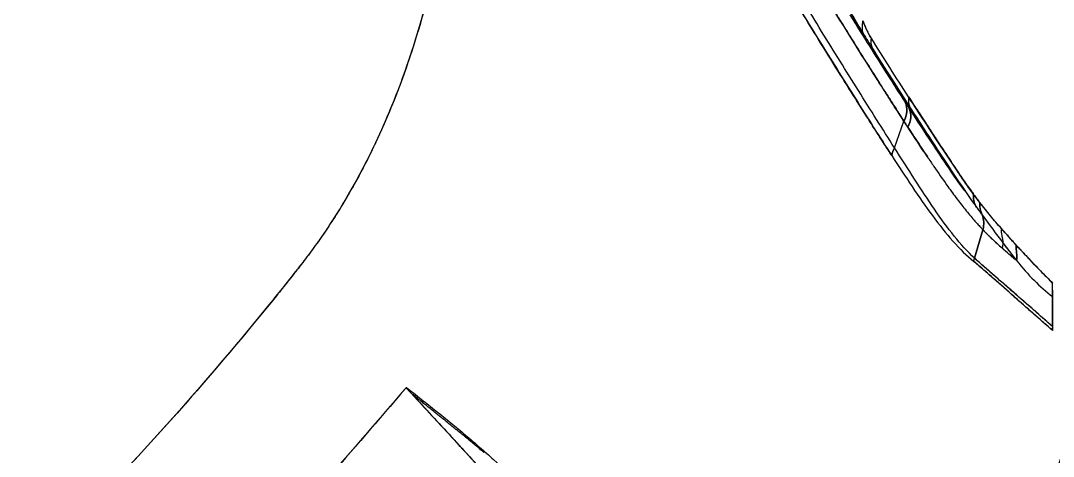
# Model space of a CAD drawing. Extents: x 956 to 1028, y 499 to 635.
# Drawn here: x 1009.29 to 1020.4, y 531.48 to 536.16 of the extents above; entities that cross this region are included whole.
import ezdxf

# ---------------------------------------------------------------- set-up
doc = ezdxf.new("R2010")
doc.units = 0
doc.header["$MEASUREMENT"] = 0
doc.layers.add('1', color=4, linetype='Continuous')

# ---------------------------------------------------------------- blocks, each defined once
blk = doc.blocks.new('2026 SX')
at = {"layer": '1', "color": 3}
for p, q in [((62.961, 23.001), (62.949, 22.994)), ((62.961, 23.001), (62.949, 22.994)), ((62.793, 22.569), (62.893, 22.858)), ((62.793, 22.569), (62.893, 22.858)), ((63.653, 21.383), (63.743, 21.689)), ((63.743, 21.689), (63.653, 21.383)), ((63.958, 21.546), (64.101, 21.362)), ((64.492, 20.646), (64.493, 20.969))]:
    blk.add_line(p, q, dxfattribs=at)
at = {"layer": '1', "color": 3, "flags": 128}
blk.add_lwpolyline([(57.538, 19.988), (57.539, 19.99), (57.541, 19.992)], dxfattribs=at)
at = {"layer": '1', "color": 3}
for points, knots in [([(58.457, 29.596), (58.411, 29.079), (58.364, 28.561), (58.295, 27.784), (58.271, 27.525), (58.237, 27.137), (58.225, 27.007), (58.2, 26.748), (58.186, 26.619), (58.144, 26.23), (58.111, 25.972), (58.035, 25.455), (57.991, 25.196), (57.889, 24.681), (57.831, 24.425), (57.696, 23.915), (57.619, 23.661), (57.443, 23.16), (57.343, 22.913), (57.175, 22.549), (57.115, 22.429), (56.99, 22.192), (56.923, 22.076), (56.819, 21.903), (56.783, 21.846), (56.71, 21.733), (56.673, 21.677), (56.596, 21.566), (56.557, 21.511), (56.477, 21.403), (56.436, 21.349), (56.353, 21.243), (56.311, 21.19), (56.227, 21.084), (56.185, 21.031), (56.058, 20.874), (55.972, 20.769), (55.199, 19.831), (54.471, 19.029), (52.94, 17.499), (52.139, 16.77), (51.2, 15.996), (51.095, 15.911), (50.938, 15.784), (50.885, 15.742), (50.779, 15.658), (50.726, 15.616), (50.62, 15.532), (50.566, 15.491), (50.457, 15.411), (50.402, 15.372), (50.236, 15.257), (50.123, 15.184), (49.778, 14.974), (49.54, 14.849), (49.054, 14.624), (48.807, 14.524), (48.305, 14.348), (48.052, 14.271), (47.541, 14.135), (47.284, 14.077), (46.768, 13.975), (46.51, 13.932), (45.992, 13.855), (45.733, 13.823), (45.344, 13.78), (45.214, 13.767), (44.955, 13.742), (44.825, 13.73), (44.436, 13.695), (44.177, 13.672), (43.399, 13.602), (42.88, 13.556), (42.362, 13.509)], [0, 0, 0, 0, 0.0625, 0.0625, 0.09375, 0.09375, 0.109375, 0.109375, 0.125, 0.125, 0.15625, 0.15625, 0.1875, 0.1875, 0.21875, 0.21875, 0.25, 0.25, 0.28125, 0.28125, 0.296875, 0.296875, 0.3125, 0.3125, 0.320313, 0.320313, 0.328125, 0.328125, 0.335938, 0.335938, 0.34375, 0.34375, 0.351563, 0.351563, 0.359375, 0.359375, 0.375, 0.375, 0.5, 0.5, 0.625, 0.625, 0.640625, 0.640625, 0.648438, 0.648438, 0.65625, 0.65625, 0.664063, 0.664063, 0.671875, 0.671875, 0.6875, 0.6875, 0.71875, 0.71875, 0.75, 0.75, 0.78125, 0.78125, 0.8125, 0.8125, 0.84375, 0.84375, 0.875, 0.875, 0.890625, 0.890625, 0.90625, 0.90625, 0.9375, 0.9375, 1, 1, 1, 1]), ([(58.457, 29.596), (58.437, 29.375), (58.418, 29.155), (58.388, 28.822), (58.378, 28.71), (58.363, 28.543), (58.358, 28.487), (58.347, 28.374), (58.342, 28.318), (58.317, 28.036), (58.297, 27.814), (58.275, 27.562), (58.27, 27.513), (58.264, 27.442), (58.262, 27.419), (58.258, 27.372), (58.253, 27.324), (58.248, 27.268), (58.244, 27.222), (58.243, 27.206), (58.24, 27.172), (58.238, 27.154), (58.23, 27.061), (58.222, 26.974), (58.209, 26.841), (58.204, 26.796), (58.195, 26.706), (58.182, 26.572), (58.167, 26.439), (58.136, 26.172), (58.113, 25.996), (58.039, 25.469), (57.98, 25.123), (57.837, 24.444), (57.754, 24.112), (57.556, 23.465), (57.442, 23.15), (57.244, 22.695), (57.174, 22.546), (57.023, 22.253), (56.943, 22.109), (56.817, 21.9), (56.774, 21.831), (56.706, 21.728), (56.684, 21.693), (56.637, 21.625), (56.613, 21.59), (56.565, 21.523), (56.541, 21.49), (56.506, 21.442), (56.495, 21.427), (56.476, 21.402), (56.47, 21.394), (56.456, 21.376), (56.449, 21.366), (56.434, 21.347), (56.427, 21.338), (56.414, 21.321), (56.408, 21.314), (56.398, 21.301), (56.394, 21.295), (56.387, 21.286), (56.384, 21.283), (56.37, 21.264), (56.358, 21.249), (56.3, 21.176), (56.253, 21.116), (56.158, 20.998), (56.111, 20.939), (55.969, 20.765), (55.875, 20.65), (55.402, 20.083), (55.026, 19.655), (54.282, 18.849), (53.915, 18.47), (53.196, 17.76), (52.844, 17.428), (52.16, 16.808), (51.828, 16.52), (51.428, 16.185), (51.349, 16.119), (51.231, 16.022), (51.192, 15.99), (51.114, 15.926), (51.074, 15.894), (50.957, 15.8), (50.88, 15.738), (50.799, 15.674), (50.79, 15.667), (50.773, 15.653), (50.764, 15.646), (50.746, 15.632), (50.737, 15.625), (50.718, 15.61), (50.708, 15.602), (50.685, 15.583), (50.671, 15.573), (50.641, 15.549), (50.624, 15.536), (50.588, 15.508), (50.569, 15.494), (50.53, 15.465), (50.51, 15.45), (50.45, 15.406), (50.409, 15.377), (50.327, 15.32), (50.287, 15.292), (50.165, 15.211), (50.083, 15.159), (49.838, 15.011), (49.673, 14.921), (49.178, 14.673), (48.848, 14.537), (48.357, 14.367), (48.194, 14.315), (47.871, 14.222), (47.711, 14.18), (47.394, 14.103), (47.237, 14.069), (46.926, 14.006), (46.773, 13.978), (46.472, 13.927), (46.324, 13.904), (46.034, 13.862), (45.892, 13.844), (45.681, 13.818), (45.611, 13.81), (45.506, 13.798), (45.471, 13.794), (45.401, 13.786), (45.366, 13.783), (45.192, 13.765), (45.059, 13.751), (44.917, 13.738), (44.89, 13.736), (44.84, 13.731), (44.816, 13.729), (44.772, 13.725), (44.75, 13.723), (44.71, 13.72), (44.69, 13.718), (44.592, 13.709), (44.52, 13.703), (44.383, 13.69), (44.317, 13.685), (44.189, 13.673), (44.127, 13.667), (43.942, 13.651), (43.825, 13.64), (43.603, 13.621), (43.499, 13.612), (43.206, 13.587), (43.037, 13.573), (42.612, 13.538), (42.436, 13.523), (42.367, 13.517)], [0, 0, 0, 0, 0.015625, 0.015625, 0.023437, 0.023437, 0.027344, 0.027344, 0.03125, 0.03125, 0.046875, 0.046875, 0.050781, 0.050781, 0.052734, 0.052734, 0.054687, 0.056641, 0.056641, 0.057617, 0.057617, 0.058594, 0.058594, 0.0625, 0.0625, 0.064453, 0.064453, 0.066406, 0.070312, 0.070312, 0.078125, 0.078125, 0.09375, 0.09375, 0.109375, 0.109375, 0.125, 0.125, 0.132812, 0.132812, 0.140625, 0.140625, 0.144531, 0.144531, 0.146484, 0.146484, 0.148437, 0.148437, 0.150391, 0.150391, 0.151367, 0.151367, 0.151855, 0.151855, 0.152344, 0.152344, 0.152832, 0.152832, 0.15332, 0.15332, 0.153809, 0.153809, 0.154297, 0.154297, 0.15625, 0.15625, 0.164062, 0.164062, 0.171875, 0.171875, 0.1875, 0.1875, 0.25, 0.25, 0.3125, 0.3125, 0.375, 0.375, 0.4375, 0.4375, 0.453125, 0.453125, 0.460938, 0.460938, 0.46875, 0.46875, 0.484375, 0.484375, 0.486328, 0.486328, 0.488281, 0.488281, 0.490234, 0.490234, 0.492188, 0.492188, 0.494141, 0.494141, 0.496094, 0.496094, 0.498047, 0.498047, 0.5, 0.5, 0.503906, 0.503906, 0.507813, 0.507813, 0.515625, 0.515625, 0.53125, 0.53125, 0.5625, 0.5625, 0.578125, 0.578125, 0.59375, 0.59375, 0.609375, 0.609375, 0.625, 0.625, 0.640625, 0.640625, 0.65625, 0.65625, 0.664063, 0.664063, 0.667969, 0.667969, 0.671875, 0.671875, 0.6875, 0.6875, 0.691406, 0.691406, 0.695313, 0.695313, 0.699219, 0.699219, 0.703125, 0.703125, 0.71875, 0.71875, 0.734375, 0.734375, 0.75, 0.75, 0.78125, 0.78125, 0.8125, 0.8125, 0.875, 0.875, 1, 1, 1, 1]), ([(62.893, 22.858), (62.88, 22.877), (62.852, 22.921), (62.804, 22.995), (62.747, 23.084), (62.68, 23.189), (62.603, 23.31), (62.48, 23.504), (62.325, 23.751), (62.166, 24.008), (62.041, 24.21), (61.938, 24.376), (61.832, 24.549), (61.722, 24.728), (61.608, 24.913), (61.49, 25.106), (61.41, 25.237), (61.37, 25.303)], [0, 0, 0, 0, 0.025431, 0.057356, 0.095776, 0.140689, 0.192097, 0.25, 0.385576, 0.5, 0.564742, 0.631711, 0.700908, 0.772334, 0.845991, 0.921879, 1, 1, 1, 1]), ([(61.37, 25.303), (61.385, 25.279), (61.417, 25.226), (61.482, 25.12), (61.597, 24.932), (61.778, 24.636), (61.97, 24.324), (62.161, 24.016), (62.33, 23.743), (62.487, 23.492), (62.601, 23.313), (62.664, 23.215), (62.729, 23.113), (62.803, 22.998), (62.865, 22.901), (62.893, 22.858)], [0, 0, 0, 0, 0.02849, 0.0625, 0.124999, 0.249999, 0.41465, 0.499998, 0.625, 0.75, 0.812498, 0.851949, 0.874998, 0.943205, 1, 1, 1, 1]), ([(62.793, 22.569), (62.665, 22.771), (62.535, 22.976), (62.273, 23.395), (62.141, 23.607), (61.876, 24.038), (61.743, 24.256), (61.474, 24.696), (61.339, 24.918), (61.203, 25.143)], [0, 0, 0, 0, 0.25, 0.25, 0.5, 0.5, 0.75, 0.75, 1, 1, 1, 1]), ([(62.763, 22.486), (62.75, 22.506), (62.724, 22.546), (62.684, 22.607), (62.645, 22.667), (62.607, 22.728), (62.549, 22.819), (62.47, 22.942), (62.343, 23.143), (62.178, 23.408), (61.984, 23.72), (61.781, 24.052), (61.612, 24.327), (61.471, 24.559), (61.368, 24.727), (61.267, 24.892), (61.201, 25.002), (61.168, 25.056)], [0, 0, 0, 0, 0.025234, 0.050354, 0.075356, 0.100239, 0.125, 0.18622, 0.25, 0.367625, 0.5, 0.615129, 0.75, 0.81445, 0.877598, 0.939447, 1, 1, 1, 1]), ([(61.168, 25.056), (61.304, 24.832), (61.439, 24.61), (61.709, 24.169), (61.842, 23.951), (62.108, 23.52), (62.24, 23.308), (62.503, 22.89), (62.633, 22.685), (62.763, 22.486)], [0, 0, 0, 0, 0.25, 0.25, 0.5, 0.5, 0.75, 0.75, 1, 1, 1, 1]), ([(62.452, 23.805), (62.448, 23.812), (62.44, 23.825), (62.427, 23.846), (62.414, 23.867), (62.402, 23.889), (62.389, 23.91), (62.376, 23.932), (62.362, 23.955), (62.349, 23.977), (62.335, 24), (62.322, 24.023), (62.308, 24.047), (62.294, 24.071), (62.28, 24.095), (62.266, 24.119), (62.252, 24.144), (62.237, 24.169), (62.223, 24.194), (62.213, 24.211), (62.208, 24.22)], [0, 0, 0, 0, 0.054982, 0.109999, 0.165056, 0.220161, 0.275318, 0.330534, 0.385816, 0.441169, 0.4966, 0.552115, 0.60772, 0.663421, 0.719225, 0.775138, 0.831165, 0.887314, 0.94359, 1, 1, 1, 1]), ([(62.208, 24.22), (62.251, 24.144), (62.294, 24.071), (62.375, 23.932), (62.414, 23.867), (62.452, 23.805)], [0, 0, 0, 0, 0.5, 0.5, 1, 1, 1, 1]), ([(62.312, 24.001), (62.329, 23.974), (62.363, 23.919), (62.414, 23.837), (62.465, 23.757), (62.515, 23.676), (62.565, 23.597), (62.615, 23.518), (62.664, 23.44), (62.713, 23.362), (62.762, 23.285), (62.811, 23.209), (62.859, 23.134), (62.891, 23.084), (62.907, 23.059)], [0, 0, 0, 0, 0.0850017, 0.1696996, 0.2540936, 0.3381835, 0.4219693, 0.5054512, 0.5886295, 0.6715048, 0.754078, 0.8363505, 0.9183237, 1, 1, 1, 1]), ([(62.312, 24.001), (62.412, 23.84), (62.512, 23.68), (62.711, 23.366), (62.809, 23.211), (62.907, 23.059)], [0, 0, 0, 0, 0.5, 0.5, 1, 1, 1, 1]), ([(62.452, 23.937), (62.451, 23.933), (62.45, 23.924), (62.447, 23.91), (62.445, 23.897), (62.444, 23.884), (62.443, 23.871), (62.443, 23.857), (62.443, 23.844), (62.444, 23.831), (62.446, 23.821), (62.449, 23.812), (62.451, 23.807), (62.452, 23.805)], [0, 0, 0, 0, 0.099085, 0.198563, 0.297849, 0.396336, 0.493404, 0.588421, 0.699316, 0.793922, 0.874321, 0.942437, 1, 1, 1, 1]), ([(62.452, 23.937), (62.454, 23.932), (62.458, 23.922), (62.464, 23.907), (62.47, 23.892), (62.476, 23.877), (62.482, 23.863), (62.488, 23.849), (62.495, 23.836), (62.501, 23.823), (62.507, 23.81), (62.514, 23.798), (62.52, 23.786), (62.527, 23.775), (62.533, 23.764), (62.538, 23.756), (62.54, 23.753)], [0, 0, 0, 0, 0.072668, 0.14506, 0.217197, 0.289099, 0.360788, 0.432286, 0.503614, 0.574793, 0.645847, 0.716797, 0.787665, 0.858474, 0.929244, 1, 1, 1, 1]), ([(62.54, 23.753), (62.524, 23.778), (62.509, 23.806), (62.48, 23.868), (62.466, 23.901), (62.452, 23.937)], [0, 0, 0, 0, 0.5, 0.5, 1, 1, 1, 1]), ([(62.944, 23.118), (62.96, 23.094), (62.99, 23.048), (63.034, 22.979), (63.078, 22.912), (63.136, 22.823), (63.208, 22.712), (63.298, 22.575), (63.386, 22.443), (63.459, 22.334), (63.514, 22.253), (63.553, 22.196), (63.587, 22.148), (63.616, 22.107), (63.635, 22.081), (63.644, 22.069)], [0, 0, 0, 0, 0.064433, 0.127579, 0.189437, 0.250005, 0.374788, 0.499996, 0.636106, 0.750004, 0.815505, 0.875005, 0.919046, 0.960711, 1, 1, 1, 1]), ([(63.644, 22.069), (63.615, 22.108), (63.586, 22.149), (63.528, 22.232), (63.499, 22.275), (63.412, 22.403), (63.354, 22.491), (63.238, 22.667), (63.179, 22.756), (63.062, 22.936), (63.003, 23.026), (62.944, 23.118)], [0, 0, 0, 0, 0.125, 0.125, 0.25, 0.25, 0.5, 0.5, 0.75, 0.75, 1, 1, 1, 1]), ([(62.893, 22.858), (62.912, 22.89), (62.923, 22.926), (62.928, 22.995), (62.922, 23.029), (62.907, 23.059)], [0, 0, 0, 0, 0.5, 0.5, 1, 1, 1, 1]), ([(62.907, 23.059), (62.922, 23.029), (62.928, 22.995), (62.923, 22.926), (62.912, 22.89), (62.893, 22.858)], [0, 0, 0, 0, 0.5, 0.5, 1, 1, 1, 1]), ([(62.961, 23.001), (63.02, 22.909), (63.079, 22.818), (63.197, 22.638), (63.256, 22.548), (63.373, 22.371), (63.431, 22.283), (63.548, 22.109), (63.607, 22.024), (63.667, 21.941)], [0, 0, 0, 0, 0.25, 0.25, 0.5, 0.5, 0.75, 0.75, 1, 1, 1, 1]), ([(62.961, 23.001), (63.02, 22.909), (63.079, 22.818), (63.197, 22.638), (63.256, 22.548), (63.373, 22.371), (63.431, 22.283), (63.548, 22.109), (63.607, 22.024), (63.667, 21.941)], [0, 0, 0, 0, 0.25, 0.25, 0.5, 0.5, 0.75, 0.75, 1, 1, 1, 1]), ([(62.935, 22.793), (62.954, 22.826), (62.965, 22.861), (62.97, 22.93), (62.964, 22.964), (62.949, 22.994)], [0, 0, 0, 0, 0.5, 0.5, 1, 1, 1, 1]), ([(62.949, 22.994), (62.964, 22.964), (62.97, 22.93), (62.965, 22.861), (62.954, 22.826), (62.935, 22.793)], [0, 0, 0, 0, 0.5, 0.5, 1, 1, 1, 1]), ([(62.949, 22.994), (63.013, 22.895), (63.142, 22.697), (63.327, 22.419), (63.463, 22.217), (63.532, 22.125), (63.546, 22.106)], [0, 0, 0, 0, 0.3065122, 0.6130104, 0.9195048, 1, 1, 1, 1]), ([(62.949, 22.994), (63.013, 22.895), (63.142, 22.697), (63.327, 22.419), (63.463, 22.217), (63.532, 22.125), (63.546, 22.106)], [0, 0, 0, 0, 0.306514, 0.613015, 0.919511, 1, 1, 1, 1]), ([(62.893, 22.858), (62.9, 22.847), (62.914, 22.825), (62.928, 22.803), (62.935, 22.793)], [0, 0, 0, 0, 0.503848, 1, 1, 1, 1]), ([(62.935, 22.793), (62.945, 22.778), (62.967, 22.744), (63.002, 22.69), (63.048, 22.621), (63.097, 22.547), (63.155, 22.46), (63.24, 22.334), (63.342, 22.186), (63.454, 22.033), (63.552, 21.906), (63.629, 21.814), (63.684, 21.752), (63.716, 21.718), (63.734, 21.698), (63.743, 21.689)], [0, 0, 0, 0, 0.0346534, 0.0765475, 0.1250026, 0.1951131, 0.2500015, 0.3333383, 0.5000142, 0.6250199, 0.7500279, 0.8750369, 0.9250403, 0.9676023, 1, 1, 1, 1]), ([(63.182, 22.421), (63.171, 22.438), (63.09, 22.554), (63.007, 22.683), (62.935, 22.793)], [0, 0, 0, 0, 0.146058, 1, 1, 1, 1]), ([(63.653, 21.383), (63.579, 21.451), (63.506, 21.531), (63.363, 21.709), (63.292, 21.806), (63.151, 22.012), (63.08, 22.12), (62.938, 22.342), (62.866, 22.455), (62.793, 22.569)], [0, 0, 0, 0, 0.25, 0.25, 0.5, 0.5, 0.75, 0.75, 1, 1, 1, 1]), ([(63.653, 21.383), (63.579, 21.451), (63.506, 21.531), (63.363, 21.709), (63.292, 21.806), (63.151, 22.012), (63.08, 22.12), (62.938, 22.342), (62.866, 22.455), (62.793, 22.569)], [0, 0, 0, 0, 0.25, 0.25, 0.5, 0.5, 0.75, 0.75, 1, 1, 1, 1]), ([(62.763, 22.486), (62.836, 22.372), (62.909, 22.261), (63.054, 22.044), (63.127, 21.939), (63.273, 21.742), (63.346, 21.65), (63.495, 21.483), (63.57, 21.409), (63.646, 21.346)], [0, 0, 0, 0, 0.25, 0.25, 0.5, 0.5, 0.75, 0.75, 1, 1, 1, 1]), ([(63.662, 21.957), (63.655, 21.972), (63.64, 22.007), (63.642, 22.046), (63.644, 22.069)], [0, 0, 0, 0, 0.4258328, 1, 1, 1, 1]), ([(63.644, 22.069), (63.649, 22.062), (63.66, 22.047), (63.676, 22.026), (63.693, 22.004), (63.704, 21.989), (63.71, 21.982)], [0, 0, 0, 0, 0.241144, 0.48819, 0.741141, 1, 1, 1, 1]), ([(63.735, 21.849), (63.729, 21.857), (63.718, 21.873), (63.7, 21.896), (63.684, 21.919), (63.673, 21.934), (63.667, 21.941)], [0, 0, 0, 0, 0.266269, 0.521682, 0.766255, 1, 1, 1, 1]), ([(63.71, 21.982), (63.717, 21.973), (63.731, 21.955), (63.752, 21.928), (63.774, 21.901), (63.796, 21.874), (63.819, 21.846), (63.842, 21.818), (63.866, 21.789), (63.891, 21.76), (63.916, 21.731), (63.933, 21.712), (63.942, 21.702)], [0, 0, 0, 0, 0.089123, 0.180662, 0.274618, 0.37099, 0.469781, 0.570989, 0.674615, 0.780659, 0.889121, 1, 1, 1, 1]), ([(63.942, 21.702), (63.903, 21.746), (63.864, 21.791), (63.787, 21.884), (63.748, 21.932), (63.71, 21.982)], [0, 0, 0, 0, 0.5, 0.5, 1, 1, 1, 1]), ([(63.735, 21.849), (63.746, 21.824), (63.752, 21.798), (63.754, 21.744), (63.751, 21.716), (63.743, 21.689)], [0, 0, 0, 0, 0.5, 0.5, 1, 1, 1, 1]), ([(63.743, 21.689), (63.751, 21.716), (63.754, 21.744), (63.752, 21.798), (63.746, 21.824), (63.735, 21.849)], [0, 0, 0, 0, 0.5, 0.5, 1, 1, 1, 1]), ([(63.949, 21.491), (63.939, 21.501), (63.918, 21.519), (63.889, 21.546), (63.861, 21.572), (63.835, 21.597), (63.81, 21.621), (63.786, 21.644), (63.764, 21.667), (63.75, 21.682), (63.743, 21.689)], [0, 0, 0, 0, 0.149254, 0.290895, 0.425288, 0.552783, 0.67371, 0.788374, 0.897054, 1, 1, 1, 1]), ([(63.743, 21.689), (63.751, 21.68), (63.768, 21.663), (63.802, 21.628), (63.845, 21.587), (63.897, 21.539), (63.932, 21.507), (63.949, 21.491)], [0, 0, 0, 0, 0.125001, 0.25, 0.499999, 0.749998, 1, 1, 1, 1]), ([(63.942, 21.702), (63.95, 21.692), (63.968, 21.672), (63.994, 21.643), (64.02, 21.613), (64.048, 21.582), (64.075, 21.552), (64.094, 21.532), (64.103, 21.521)], [0, 0, 0, 0, 0.1584152, 0.3201325, 0.4851508, 0.6534691, 0.825086, 1, 1, 1, 1]), ([(64.106, 21.356), (64.089, 21.37), (64.058, 21.396), (64.015, 21.433), (63.98, 21.464), (63.959, 21.483), (63.949, 21.491)], [0, 0, 0, 0, 0.318399, 0.589439, 0.815844, 1, 1, 1, 1]), ([(63.958, 21.546), (63.983, 21.513), (64.031, 21.45), (64.078, 21.391), (64.101, 21.362)], [0, 0, 0, 0, 0.517419, 1, 1, 1, 1]), ([(64.103, 21.521), (64.114, 21.51), (64.135, 21.487), (64.167, 21.453), (64.199, 21.418), (64.232, 21.383), (64.265, 21.348), (64.309, 21.302), (64.363, 21.246), (64.428, 21.18), (64.471, 21.136), (64.493, 21.114)], [0, 0, 0, 0, 0.079872, 0.161129, 0.243772, 0.327799, 0.413209, 0.5, 0.663853, 0.830521, 1, 1, 1, 1]), ([(64.493, 21.114), (64.429, 21.179), (64.364, 21.245), (64.234, 21.38), (64.169, 21.45), (64.103, 21.521)], [0, 0, 0, 0, 0.5, 0.5, 1, 1, 1, 1]), ([(64.492, 20.604), (64.472, 20.621), (64.436, 20.654), (64.385, 20.698), (64.344, 20.735), (64.312, 20.763), (64.258, 20.81), (64.181, 20.879), (64.075, 20.972), (63.97, 21.066), (63.879, 21.145), (63.807, 21.208), (63.753, 21.256), (63.699, 21.301), (63.663, 21.331), (63.646, 21.346)], [0, 0, 0, 0, 0.072217, 0.133346, 0.183363, 0.222253, 0.25, 0.375665, 0.5, 0.625, 0.75, 0.816642, 0.875, 0.940487, 1, 1, 1, 1]), ([(64.492, 20.604), (64.355, 20.725), (64.216, 20.847), (64.005, 21.034), (63.934, 21.097), (63.791, 21.223), (63.719, 21.285), (63.646, 21.346)], [0, 0, 0, 0, 0.5, 0.5, 0.75, 0.75, 1, 1, 1, 1]), ([(64.492, 20.646), (64.424, 20.706), (64.356, 20.767), (64.218, 20.888), (64.148, 20.949), (64.008, 21.071), (63.938, 21.132), (63.796, 21.255), (63.724, 21.318), (63.653, 21.383)], [0, 0, 0, 0, 0.25, 0.25, 0.5, 0.5, 0.75, 0.75, 1, 1, 1, 1]), ([(64.492, 20.646), (64.472, 20.664), (64.429, 20.702), (64.361, 20.762), (64.275, 20.838), (64.18, 20.921), (64.076, 21.012), (63.973, 21.101), (63.867, 21.193), (63.778, 21.271), (63.707, 21.335), (63.671, 21.367), (63.653, 21.383)], [0, 0, 0, 0, 0.073966, 0.157319, 0.25, 0.384993, 0.5, 0.625, 0.75, 0.875, 0.9375, 1, 1, 1, 1]), ([(64.106, 21.356), (64.166, 21.28), (64.23, 21.209), (64.359, 21.08), (64.425, 21.021), (64.493, 20.969)], [0, 0, 0, 0, 0.5, 0.5, 1, 1, 1, 1]), ([(64.106, 21.356), (64.166, 21.28), (64.23, 21.209), (64.359, 21.08), (64.425, 21.021), (64.493, 20.969)], [0, 0, 0, 0, 0.5, 0.5, 1, 1, 1, 1]), ([(64.493, 20.969), (64.493, 20.942), (64.493, 20.888), (64.493, 20.808), (64.493, 20.74), (64.493, 20.686), (64.493, 20.659), (64.493, 20.646)], [0, 0, 0, 0, 0.250157, 0.499996, 0.749998, 0.88128, 1, 1, 1, 1]), ([(57.531, 19.98), (57.246, 19.649), (56.672, 18.981), (55.969, 18.201), (55.546, 17.758), (55.429, 17.637)], [0, 0, 0, 0, 0.416174, 0.839518, 1, 1, 1, 1]), ([(57.525, 19.973), (57.241, 19.643), (56.667, 18.975), (55.966, 18.198), (55.544, 17.757), (55.429, 17.637)], [0, 0, 0, 0, 0.416908, 0.840969, 1, 1, 1, 1]), ([(57.538, 19.988), (57.546, 19.979), (57.567, 19.957), (57.588, 19.934), (57.602, 19.92)], [0, 0, 0, 0, 0.378179, 1, 1, 1, 1]), ([(60.139, 17.177), (60.066, 17.255), (59.848, 17.487), (59.456, 17.908), (58.973, 18.429), (58.481, 18.963), (57.997, 19.493), (57.691, 19.823), (57.538, 19.988)], [0, 0, 0, 0, 0.092159, 0.273725, 0.455297, 0.636866, 0.818433, 1, 1, 1, 1]), ([(57.541, 19.992), (57.566, 19.972), (57.62, 19.929), (57.727, 19.845), (57.862, 19.738), (58.02, 19.61), (58.177, 19.48), (58.33, 19.349), (58.53, 19.171), (58.772, 18.943), (59.052, 18.665), (59.264, 18.442), (59.44, 18.255), (59.613, 18.067), (59.835, 17.821), (60.082, 17.545), (60.326, 17.273), (60.564, 17.011), (60.798, 16.758), (61.029, 16.515), (61.206, 16.334), (61.333, 16.208), (61.407, 16.135), (61.482, 16.062), (61.557, 15.99), (61.632, 15.919), (61.683, 15.872), (61.708, 15.849)], [0, 0, 0, 0, 0.014666, 0.03125, 0.062502, 0.093752, 0.125, 0.15625, 0.1875, 0.25, 0.3125, 0.374999, 0.398083, 0.4375, 0.5, 0.5625, 0.625, 0.688553, 0.75, 0.81166, 0.875, 0.895304, 0.91582, 0.936547, 0.957486, 0.978637, 1, 1, 1, 1]), ([(58.375, 19.293), (58.37, 19.297), (58.352, 19.312), (58.318, 19.341), (58.272, 19.379), (58.219, 19.423), (58.166, 19.467), (58.119, 19.505), (58.083, 19.534), (58.05, 19.56), (58.017, 19.587), (57.983, 19.615), (57.951, 19.641), (57.918, 19.667), (57.884, 19.694), (57.849, 19.722), (57.814, 19.751), (57.776, 19.781), (57.737, 19.812), (57.702, 19.841), (57.672, 19.865), (57.651, 19.882), (57.635, 19.896), (57.625, 19.904), (57.617, 19.91), (57.611, 19.915), (57.606, 19.918), (57.603, 19.92), (57.602, 19.92), (57.602, 19.92), (57.602, 19.92), (57.602, 19.92), (57.602, 19.92)], [0, 0, 0, 0, 0.019632, 0.072458, 0.132956, 0.202513, 0.281587, 0.342427, 0.385044, 0.420984, 0.46855, 0.513087, 0.554594, 0.593073, 0.638923, 0.684279, 0.727727, 0.776276, 0.828004, 0.878896, 0.910131, 0.943863, 0.960037, 0.973832, 0.982417, 0.989181, 0.998477, 0.999539, 0.999837, 0.999933, 0.99997, 1, 1, 1, 1]), ([(57.602, 19.92), (57.742, 19.768), (58.024, 19.463), (58.469, 18.976), (58.921, 18.485), (59.368, 18.003), (59.801, 17.538), (60.202, 17.109), (60.471, 16.823), (60.597, 16.69), (60.609, 16.678)], [0, 0, 0, 0, 0.141604, 0.283378, 0.425283, 0.567443, 0.709455, 0.851671, 0.985882, 1, 1, 1, 1]), ([(64.244, 18.567), (64.251, 18.578), (64.265, 18.6), (64.286, 18.633), (64.306, 18.666), (64.326, 18.7), (64.346, 18.734), (64.366, 18.769), (64.386, 18.805), (64.405, 18.841), (64.425, 18.877), (64.465, 18.957), (64.525, 19.085), (64.595, 19.257), (64.656, 19.435), (64.695, 19.576), (64.72, 19.686), (64.735, 19.756), (64.748, 19.824), (64.758, 19.891), (64.764, 19.934), (64.767, 19.956)], [0, 0, 0, 0, 0.025707, 0.051652, 0.077833, 0.104247, 0.130893, 0.157768, 0.184871, 0.212205, 0.239774, 0.267582, 0.39077, 0.523634, 0.639801, 0.767966, 0.817366, 0.865252, 0.911632, 0.956545, 1, 1, 1, 1])]:
    blk.add_open_spline(points, degree=3, knots=knots, dxfattribs=at)
for points in [[(62.452, 23.937), (62.44, 23.876), (62.44, 23.831), (62.452, 23.805)], [(62.452, 23.805), (62.488, 23.746), (62.522, 23.69), (62.555, 23.638)], [(62.54, 23.753), (62.533, 23.713), (62.538, 23.673), (62.555, 23.638)], [(62.54, 23.753), (62.533, 23.713), (62.538, 23.673), (62.555, 23.638)], [(62.944, 23.118), (62.81, 23.325), (62.676, 23.537), (62.54, 23.753)], [(62.555, 23.638), (62.691, 23.422), (62.827, 23.209), (62.961, 23.001)], [(62.944, 23.118), (62.938, 23.076), (62.944, 23.036), (62.961, 23.001)], [(62.944, 23.118), (62.938, 23.076), (62.944, 23.036), (62.961, 23.001)], [(62.907, 23.059), (62.921, 23.037), (62.935, 23.016), (62.949, 22.994)], [(62.907, 23.059), (62.921, 23.037), (62.935, 23.016), (62.949, 22.994)], [(62.935, 22.793), (62.921, 22.814), (62.907, 22.836), (62.893, 22.858)], [(62.763, 22.486), (62.767, 22.514), (62.778, 22.543), (62.793, 22.569)], [(62.793, 22.569), (62.778, 22.543), (62.767, 22.514), (62.763, 22.486)], [(63.644, 22.069), (63.638, 22.023), (63.646, 21.979), (63.667, 21.941)], [(63.71, 21.982), (63.688, 22.01), (63.666, 22.039), (63.644, 22.069)], [(63.667, 21.941), (63.667, 21.941), (63.667, 21.941), (63.667, 21.941)], [(63.667, 21.941), (63.69, 21.91), (63.713, 21.879), (63.735, 21.849)], [(63.71, 21.982), (63.704, 21.935), (63.718, 21.89), (63.735, 21.849)], [(63.735, 21.849), (63.714, 21.899), (63.705, 21.944), (63.71, 21.982)], [(63.735, 21.849), (63.813, 21.742), (63.887, 21.641), (63.958, 21.546)], [(63.735, 21.849), (63.813, 21.742), (63.887, 21.641), (63.958, 21.546)], [(63.942, 21.702), (63.936, 21.649), (63.955, 21.599), (63.958, 21.546)], [(63.942, 21.702), (63.936, 21.649), (63.955, 21.599), (63.958, 21.546)], [(64.103, 21.521), (64.05, 21.58), (63.996, 21.64), (63.942, 21.702)], [(63.958, 21.546), (63.958, 21.528), (63.955, 21.51), (63.949, 21.491)], [(63.958, 21.546), (63.958, 21.528), (63.955, 21.51), (63.949, 21.491)], [(64.106, 21.356), (64.053, 21.4), (64.001, 21.445), (63.949, 21.491)], [(64.103, 21.521), (64.098, 21.466), (64.113, 21.411), (64.106, 21.356)], [(64.106, 21.356), (64.113, 21.411), (64.098, 21.466), (64.103, 21.521)], [(64.103, 21.521), (64.103, 21.521), (64.103, 21.521), (64.103, 21.521)], [(63.646, 21.346), (63.647, 21.358), (63.65, 21.371), (63.653, 21.383)], [(63.646, 21.346), (63.647, 21.358), (63.65, 21.371), (63.653, 21.383)], [(64.493, 21.037), (64.493, 21.063), (64.493, 21.089), (64.493, 21.114)], [(64.493, 21.037), (64.493, 21.063), (64.493, 21.089), (64.493, 21.114)], [(64.493, 21.037), (64.493, 21.015), (64.493, 20.992), (64.493, 20.969)], [(64.493, 20.969), (64.493, 20.992), (64.493, 21.014), (64.493, 21.037)], [(64.492, 20.646), (64.492, 20.641), (64.492, 20.637), (64.492, 20.632)], [(64.493, 20.632), (64.492, 20.627), (64.492, 20.622), (64.492, 20.617)], [(64.492, 20.624), (64.492, 20.627), (64.493, 20.629), (64.493, 20.632)], [(64.492, 20.617), (64.492, 20.619), (64.492, 20.621), (64.492, 20.624)], [(64.492, 20.617), (64.492, 20.613), (64.492, 20.608), (64.492, 20.604)], [(64.492, 20.604), (64.492, 20.608), (64.492, 20.613), (64.492, 20.617)], [(64.493, 20.646), (64.493, 20.641), (64.493, 20.637), (64.493, 20.632)], [(57.538, 19.988), (57.534, 19.983), (57.529, 19.978), (57.525, 19.973)]]:
    blk.add_open_spline(points, degree=3, dxfattribs=at)

msp = doc.modelspace()

# ---------------------------------------------------------------- block references
at = {"layer": '1'}
msp.add_blockref('2026 SX', (955.896, 512.227), dxfattribs=at)

doc.saveas('drawing.dxf')
